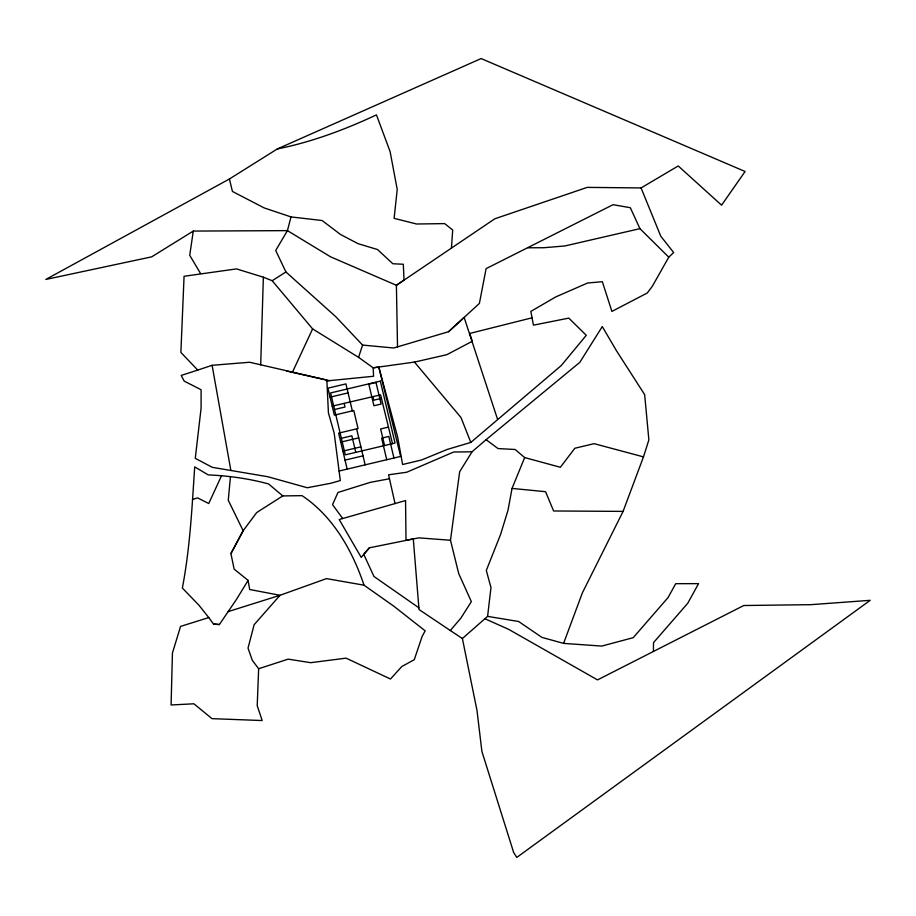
<?xml version="1.0" encoding="UTF-8"?>
<svg xmlns="http://www.w3.org/2000/svg" width="916" height="916" viewBox="0 0 916 916"><rect width="100%" height="100%" fill="white"/><g stroke="black" fill="none" stroke-linecap="round" stroke-linejoin="round"><path stroke-width="1.37" d="M653.417 651.471L653.52 642.631L687.721 603.289L698.565 583.641L675.722 583.675L668.027 597.621L633.231 637.662L601.789 646.078L563.592 643.387L541.928 637.399L518.628 621.495L487.598 616.376L462.385 638.521L476.984 710.392L481.908 751.452L513.624 852.384L516.773 857.433L870.2 600.323L810.946 604.663L743.758 605.522L597.518 679.901L508.666 629.349L484.908 618.747M260.694 364.9L263.361 277.193L236.488 268.903L184.07 276.277L180.876 352.42L197.753 370.087L212.1 365.301L249.644 362.255L326.863 380.06L328.409 412.864L334.18 433.176L340.317 480.556L330.836 483.247L307.272 487.747L267.907 476.744L212.306 467.332L195.28 458.344L201.085 408.238L201.096 389.747L184.173 381.09L181.219 375.434L197.753 370.087M258.644 668.737L257.213 705.709L262.182 720.548L211.997 718.648L193.906 703.797L171.086 704.977L172.437 653.016L180.566 626.407L208.768 617.579L213.531 624.059L219.371 624.552L236.5 599.35L248.099 580.4L234.141 569.099L230.912 553.596L243.152 530.73L256.72 512.525L282.781 495.922L302.051 495.659C333.035 516.292 352.397 550.55 364.03 585.187L393.765 606.163L425.161 630.838L422.116 636.46L414.272 659.703L401.872 666.482L390.468 679.008L346.088 658.146L310.65 662.68L288.174 659.131L258.644 668.737L252.301 660.322L248.03 648.081L254.133 624.712L280.033 595.285L326.508 578.614L364.03 585.187M282.781 495.922L268.606 483.957C248.912 478.587 228.599 475.782 208.23 474.9L194.696 466.885C192.016 507.407 190.036 548.066 182.353 588.038L198.909 605.178L208.768 617.579M451.451 247.767L452.699 230.019L444.649 223.607L416.54 224.008L394.109 218.34L397.223 189.429L390.113 151.621L376.453 114.878C344.76 129.717 311.623 142.072 277.285 148.964L229.424 178.986L45.8 279.46L151.678 256.846L193.287 231.072L287.429 230.626L330.55 256.812L396.399 285.288L494.846 218.775L587.236 187.379L641.074 187.94L678.229 165.956L721.579 205.173L745.097 171.498L481.14 58.567L277.285 148.964M230.443 476.789L228.267 500.273L243.152 530.73L230.912 553.596M487.598 616.376L490.976 587.534L486.304 570.473L500.537 534.589L508.002 510.269L512.033 488.423L524.662 457.565L515.135 449.493L498.052 448.577L486.087 439.68L472.049 451.783L459.66 471.729L450.489 540.245L458.721 573.611L471.362 601.629L460.863 618.14L450.306 630.517L419.013 609.529L413.288 538.929L369.308 547.837L361.225 557.397L339.206 519.532L405.548 500.56L406.006 540.314L418.795 537.864L450.489 540.245M193.287 231.072L189.726 255.289L200.535 273.46M397.521 346.969L396.399 285.288L404.025 280.078L403.315 264.255L392.85 263.751L377.518 249.53L358.122 243.69L340.534 234.496L322.1 220.516L291.002 216.92L287.429 230.626L275.716 250.469L285.918 271.972L335.771 316.696L362.576 345.069L393.708 348L448.577 331.707L479.389 303.425L486.11 268.64L613.056 204.692L630.322 207.714L639.94 228.656L668.772 257.178L652.341 286.261L647.234 293.017L611.899 311.429L602.35 281.704L587.603 283.01L555.737 296.933L530.822 311.429L533.456 325.157L568.79 318.115L586.286 335.302L561.233 365.576L470.801 442.428L447.237 449.447L421.555 459.981L402.616 464.504L397.67 437.172L378.812 367.053L373.155 367.82L358.557 357.332L312.608 328.89L272.189 280.72L263.361 277.193M563.592 643.387L582.347 592.938L623.086 511.391L643.479 456.878L648.872 439.909L644.658 394.636L616.548 350.885L602.281 326.565L579.839 362.324L486.087 439.68M358.557 357.332L362.576 345.069M221.58 475.633L208.734 503.525L197.616 497.892L192.463 499.495M286.8 371.117L292.376 372.354L312.608 328.89M369.308 547.837L363.778 554.386L373.968 576.485L418.875 607.789M668.772 257.178L673.661 252.541L660.779 236.214L641.074 187.94M448.577 331.707L464.137 317.417L497.502 419.139M272.189 280.72L285.918 271.972M227.672 611.762L280.033 595.285L249.679 589.503L248.099 580.4M532.104 317.795L469.725 333.447L472.267 341.29L446.802 354.71L414.467 362.083L373.155 367.82L373.579 376.258L326.909 380.907M330.081 397.155L348.069 392.884M332.21 406.154L380.575 394.842L392.495 443.653M334.535 409.509L345.011 407.013L344.176 403.487M381.434 398.368L373.797 400.178L372.961 396.651M341.37 438.295L351.847 435.798L355.786 452.367M388.453 427.108L380.632 428.963L384.571 445.531M340.763 442.13L358.751 437.859M342.893 451.13L360.881 446.859M345.034 460.118L363.022 455.847M339.08 471.042L400.635 456.42L378.812 367.053M639.94 228.656L564.92 245.957L543.76 247.732L527.971 247.778M389.472 478.759L370.156 482.389L337.981 492.465L332.531 504.636L342.744 518.525M472.049 451.783L453.66 452.012L406.704 472.244L388.579 474.797L395.036 503.571M623.086 511.391L553.607 510.979L545.57 491.697L512.033 488.423M213.531 624.059L219.371 624.552M292.376 372.354L329.382 380.655M643.479 456.878L594.129 443.665L574.824 448.256L560.374 467.275L524.662 457.565M291.002 216.92L264.094 207.886L232.435 191.455L229.424 178.986M450.306 630.517L462.385 638.521M414.467 362.083L461.011 417.559L470.801 442.428M393.937 458.011L388.819 436.428L381.617 438.134L386.747 459.718M352.339 410.872L345.927 383.896L327.939 388.166L334.351 415.143L353.782 410.528L358.053 428.528L338.622 433.142L347.164 469.118M356.61 428.871L365.152 464.847M212.1 365.301L230.866 470.469M380.346 381.125L330.596 392.941L345.298 454.851L395.048 443.046L380.346 381.125M375.995 382.453L368.805 384.159L373.923 405.754L381.125 404.036L375.995 382.453"/></g></svg>
